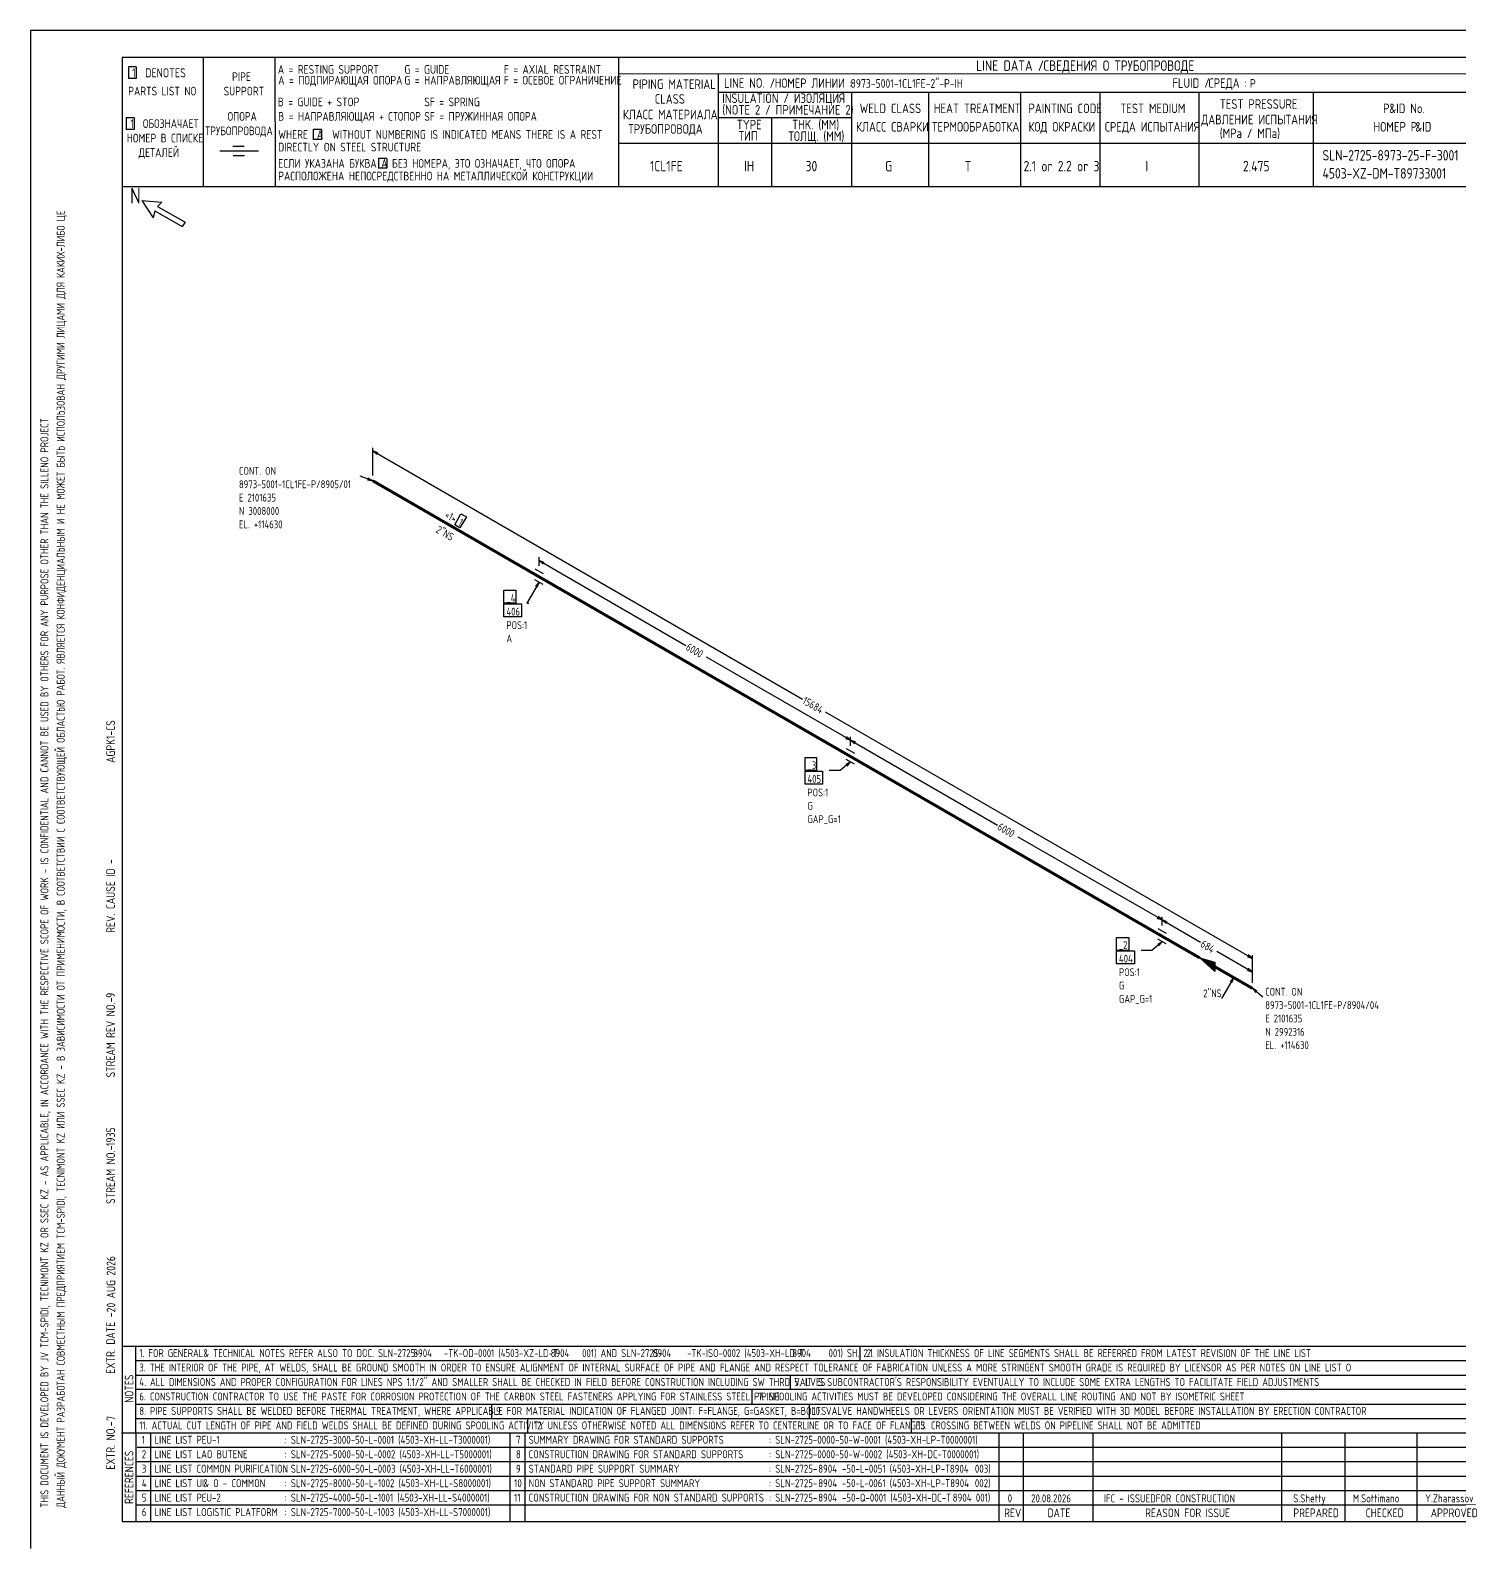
# Model space of a CAD drawing. Extents: x -1005 to 594, y -998 to 420.
# Drawn here: x 0 to 395.4, y 0 to 420 of the extents above; entities that cross this region are included whole.
import ezdxf

# ---------------------------------------------------------------- set-up
doc = ezdxf.new("R2010")
doc.units = 0
doc.styles.add('TTFN17', font='GOST type A')

msp = doc.modelspace()

# ---------------------------------------------------------------- linework, layer by layer
at = {"layer": 'GT_1', "flags": 128}
for points in [[(0, 420), (0, 0)], [(594, 420), (0, 420)], [(589.1, 412.5), (25.4, 412.5)], [(25.4, 412.5), (25.4, 7.5)], [(47.8, 412.5), (47.8, 376.7)], [(67.6, 412.5), (67.7, 376.7)], [(162.7, 412.5), (162.7, 376.7)], [(29.3, 409.9), (27.1, 409.9)], [(27.1, 409.9), (27.1, 406.7)], [(29.3, 409.9), (29.3, 406.7)], [(589.1, 408), (162.7, 407.9)], [(190.3, 407.8), (190.3, 376.7)], [(29.3, 406.7), (27.1, 406.7)], [(190.3, 402.9), (402.7, 402.9)], [(227.1, 402.9), (227.1, 376.7)], [(248.4, 402.9), (248.4, 376.8)], [(273.9, 402.9), (273.9, 376.7)], [(295.8, 402.9), (295.8, 376.7)], [(323.2, 402.9), (323.2, 376.7)], [(354.8, 402.9), (354.8, 376.8)], [(28.7, 395.8), (26.5, 395.8)], [(26.5, 395.8), (26.5, 392.6)], [(28.7, 395.8), (28.7, 392.6)], [(227.1, 395.8), (190.3, 395.8)], [(205, 395.8), (205, 376.7)], [(28.7, 392.6), (26.5, 392.6)], [(80.5, 392.6), (78.2, 392.6)], [(78.2, 392.6), (78.2, 389.8)], [(80.5, 392.6), (80.5, 389.8)], [(63.1, 386.6), (52.4, 386.6)], [(59.1, 387.9), (56, 387.9)], [(80.5, 389.8), (78.2, 389.8)], [(230.2, 388.7), (162.7, 388.7)], [(402.7, 388.7), (226.9, 388.7)], [(59.2, 385.3), (56.1, 385.3)], [(98.6, 384.6), (96.3, 384.6)], [(96.3, 384.6), (96.3, 381.9)], [(98.6, 384.6), (98.6, 381.9)], [(98.6, 381.9), (96.3, 381.9)], [(402.7, 376.7), (25.4, 376.7)], [(30.8, 372.9), (34, 368.1)], [(30.8, 372.9), (36.4, 372.5)], [(34.4, 370.1), (34, 368.1)], [(34.4, 370.1), (42, 365.7)], [(36.4, 372.5), (35.2, 371.3)], [(35.2, 371.3), (42.8, 366.9)], [(42.8, 366.9), (42, 365.7)], [(94.72, 296.9), (94.72, 304.55)], [(96.15, 303.12), (94.72, 303.65), (95.85, 302.68)], [(94.72, 303.65), (213.6, 235.03)], [(94.72, 295.4), (91.2, 296.68)], [(93.22, 295.62), (94.72, 295.4), (93.45, 296.15)], [(119.1, 286.25), (120.6, 285.43), (118.8, 282.35), (117.38, 283.25), (119.1, 286.25)], [(140.7, 271.85), (140.7, 274.25)], [(142.12, 272.82), (140.7, 273.35), (141.82, 272.38)], [(140.7, 273.35), (181.35, 249.88)], [(139.5, 271.02), (141.82, 269.75)], [(130.95, 265.1), (134.32, 265.1), (134.32, 261.5), (130.95, 261.5), (130.95, 265.1)], [(140.7, 267.35), (137.32, 261.5), (137.85, 261.5)], [(141.82, 266.75), (139.5, 268.02)], [(140.18, 265.93), (140.7, 267.35), (139.72, 266.23)], [(130.95, 261.35), (135.9, 261.35), (135.9, 257.75), (130.95, 257.75), (130.95, 261.35)], [(226.88, 223.62), (187.05, 246.57)], [(338.02, 163.25), (219.97, 231.35)], [(225.45, 224.15), (226.88, 223.62), (225.75, 224.6)], [(226.88, 222.12), (226.88, 224.53)], [(226.88, 222.12), (226.88, 224.53)], [(228.3, 223.1), (226.88, 223.62), (228, 222.65)], [(226.88, 223.62), (267.52, 200.15)], [(214.28, 218.82), (217.5, 218.82), (217.5, 215.22), (214.28, 215.22), (214.28, 218.82)], [(225.68, 221.3), (228, 220.03)], [(214.28, 215.07), (219.07, 215.07), (219.07, 211.47), (214.28, 211.47), (214.28, 215.07)], [(226.88, 217.62), (224.03, 215.22), (220.95, 215.22)], [(225.9, 216.5), (226.88, 217.62), (225.6, 216.88)], [(228, 217.03), (225.68, 218.3)], [(313.05, 173.9), (273.23, 196.85)], [(311.62, 174.43), (313.05, 173.9), (311.93, 174.88)], [(313.05, 172.4), (313.05, 174.8)], [(313.05, 172.4), (313.05, 174.8)], [(314.48, 173.38), (313.05, 173.9), (314.18, 172.93)], [(313.05, 173.9), (323.7, 167.75)], [(300.45, 169.1), (303.82, 169.1), (303.82, 165.5), (300.45, 165.5), (300.45, 169.1)], [(311.85, 171.57), (314.18, 170.3)], [(314.18, 167.3), (311.85, 168.57)], [(300.45, 165.35), (305.4, 165.35), (305.4, 161.75), (300.45, 161.75), (300.45, 165.35)], [(313.05, 167.9), (310.2, 165.5), (307.27, 165.5)], [(312.07, 166.78), (313.05, 167.9), (311.77, 167.15)], [(338.02, 159.5), (328.2, 165.2)], [(336.6, 163.78), (338.02, 163.25), (336.9, 164.22)], [(338.02, 156.5), (338.02, 164.15)], [(327.6, 161), (327.6, 159.65), (323.48, 163.4), (327.6, 162.2), (327.6, 159.8), (323.85, 163.18), (327.6, 162.12), (327.6, 160.03), (324.3, 162.95), (327.6, 161.9), (327.6, 160.18), (324.68, 162.65), (327.6, 161.75), (327.6, 160.32), (325.05, 162.5), (327.6, 161.6), (327.6, 160.47), (325.5, 162.2), (327.6, 161.45), (327.6, 160.7), (325.8, 162.05), (327.6, 161.22), (327.6, 160.85), (326.25, 161.75), (327.6, 161.07), (327.6, 161), (323.48, 163.4)], [(336.6, 160.03), (338.02, 159.5), (336.9, 160.47)], [(338.02, 156.5), (338.02, 160.4)], [(332.85, 158), (329.48, 152.15)], [(332.32, 156.57), (332.85, 158), (331.88, 156.88)], [(339.3, 154.25), (338.02, 155), (339, 153.88)], [(338.02, 155), (340.88, 152.6)], [(25.3, 56), (402.7, 56)], [(29.1, 56), (29.2, 7.5)], [(229.4, 56), (229.4, 52)], [(29.1, 52), (402.7, 52)], [(29.1, 48), (402.7, 48)], [(210.2, 48), (210.2, 44)], [(402.7, 44), (29.1, 44)], [(199.6, 44), (199.6, 40)], [(29.2, 40), (402.7, 40)], [(127.6, 40), (127.6, 36)], [(215.4, 40), (215.4, 36)], [(29.1, 36), (402.7, 36)], [(137.5, 36), (137.5, 32)], [(243.6, 36), (243.6, 32)], [(25.2, 32), (402.7, 32)], [(33.2, 32), (33.2, 7.6)], [(132.6, 32), (132.6, 7.6)], [(136.8, 32), (136.8, 7.6)], [(267.9, 32), (267.9, 7.5)], [(274.6, 32), (274.6, 7.5)], [(293.9, 32), (293.9, 7.5)], [(346.1, 32), (346.1, 7.5)], [(363.6, 32), (363.6, 7.5)], [(383.5, 32), (383.5, 7.5)], [(402.7, 28), (29.5, 28)], [(402.7, 24), (29.1, 24)], [(402.7, 20), (29.1, 20)], [(402.7, 16), (29.1, 16)], [(402.7, 12), (29.2, 12)], [(25.4, 7.5), (589.1, 7.5)], [(0, 0), (0, 0)]]:
    msp.add_lwpolyline(points, dxfattribs=at)
at = {"layer": 'GT_1', "const_width": 0.8, "flags": 128}
for points in [[(140.7, 268.85), (94.72, 295.4)], [(226.88, 219.12), (140.7, 268.85)], [(313.05, 169.4), (226.88, 219.12)], [(323.48, 163.4), (313.05, 169.4)], [(338.02, 155), (327.6, 161)]]:
    msp.add_lwpolyline(points, dxfattribs=at)

# ---------------------------------------------------------------- texts
at = {"layer": 'GT_1', "style": 'TTFN17'}
for s, height, p in [('LINE DATA /', 2.8875, (261.63, 408.8)), ('СВЕДЕНИЯ О ТРУБОПРОВОДЕ', 2.8875, (280.23, 408.8)), (' 1  DENOTES', 2.5025, (26.88, 407)), (' PIPE', 2.406, (54.56, 406)), ('A = RESTING SUPPORT', 2.4062, (68.46, 408)), ('A = ПОДПИРАЮЩАЯ ОПОРА', 2.4062, (68.56, 405)), ('G = GUIDE', 2.406, (103.46, 408)), ('G = НАПРАВЛЯЮЩАЯ', 2.4062, (103.46, 405)), ('F = AXIAL RESTRAINT', 2.4062, (130.96, 408)), ('F = ОСЕВОЕ ОГРАНИЧЕНИЕ', 2.4062, (130.96, 405)), ('PARTS LIST NO', 2.4062, (27.06, 402)), ('SUPPORT', 2.406, (53.46, 402)), ('PIPING MATERIAL', 2.6469, (166.6, 403.8)), ('LINE NO. /', 2.647, (191.9, 404.1)), ('НОМЕР ЛИНИИ :', 2.5987, (205.89, 404.1)), ('8973-5001-1CL1FE-2"-P-IH', 2.4062, (226.86, 404.1)), ('FLUID /', 2.647, (315.9, 404.1)), ('СРЕДА :', 2.647, (325.9, 404.1)), ('P', 2.41, (337.36, 404.1)), ('B = GUIDE + STOP', 2.4062, (68.46, 399)), ('SF = SPRING', 2.4062, (108.96, 399)), ('CLASS', 2.647, (172.7, 399.7)), ('(NOTE 2 / ПРИМЕЧАНИЕ 2)', 2.6469, (191.4, 396.7)), ('INSULATION / ИЗОЛЯЦИЯ', 2.6469, (191.4, 399.9)), ('WELD CLASS', 2.647, (229.4, 397.1)), ('HEAT TREATMENT', 2.6469, (249.9, 397.1)), ('PAINTING CODE', 2.6469, (276.1, 397.1)), ('TEST MEDIUM', 2.6469, (301.5, 397.1)), ('TEST PRESSURE', 2.6469, (329, 398.3)), ('P', 2.65, (374.2, 397.1)), ('&ID No.', 2.647, (375.91, 397.1)), (' 1  ОБОЗНАЧАЕТ', 2.4062, (26.46, 393)), ('ОПОРА', 2.406, (54.56, 395)), ('B = НАПРАВЛЯЮЩАЯ + СТОПОР', 2.4062, (68.56, 395)), ('SF = ПРУЖИННАЯ ОПОРА', 2.4062, (108.96, 395)), ('КЛАСС МАТЕРИАЛА', 2.6469, (163.9, 395.4)), ('TYPE', 2.647, (195.4, 392.6)), ('THK. (MM)', 2.647, (210.7, 392.6)), ('ДАВЛЕНИЕ ИСПЫТАНИЯ', 2.6469, (323.9, 394)), ('НОМЕР В СПИСКЕ', 2.4062, (26.66, 389)), ('ТРУБОПРОВОДА', 2.4062, (48.36, 391)), ('WHERE  A  WITHOUT NUMBERING IS INDICATED MEANS THERE IS A REST', 2.4062, (68.56, 390)), ('ТРУБОПРОВОДА', 2.6469, (165.4, 391.4)), ('ТИП', 2.647, (195.9, 389.5)), ('ТОЛЩ. (ММ)', 2.647, (209.7, 389.4)), ('КЛАСС СВАРКИ', 2.6469, (228.4, 392)), ('ТЕРМООБРАБОТКА', 2.6469, (249.4, 392)), ('КОД ОКРАСКИ', 2.6469, (276.1, 392)), ('СРЕДА ИСПЫТАНИЯ', 2.6469, (297.2, 392)), ('(MPa / МПа)', 2.6469, (329, 390.2)), ('НОМЕР P', 2.647, (371.5, 392)), ('&ID', 2.647, (383.1, 392)), ('ДЕТАЛЕЙ', 2.406, (29.96, 385)), ('DIRECTLY ON STEEL STRUCTURE', 2.4062, (68.56, 386.5)), ('SLN-2725-8973-25-F-3001', 2.8875, (357.43, 384)), ('ЕСЛИ УКАЗАНА БУКВА A БЕЗ НОМЕРА, ЭТО ОЗНАЧАЕТ, ЧТО ОПОРА', 2.4062, (68.56, 382)), ('1CL1FE', 2.888, (171.43, 381)), ('IH', 2.888, (197.43, 381)), ('30', 2.888, (214.43, 381)), ('G', 2.89, (236.43, 381)), ('T', 2.89, (258.43, 381)), ('2.1 or 2.2 or 3', 2.8875, (274.73, 381)), ('I', 2.89, (308.43, 381)), ('2.475', 2.888, (335.43, 381)), ('РАСПОЛОЖЕНА НЕПОСРЕДСТВЕННО НА МЕТАЛЛИЧЕСКОЙ КОНСТРУКЦИИ', 2.4062, (68.56, 378.5)), ('4503-XZ-DM-T89733001', 2.8875, (357.43, 379)), ('N', 4.33, (27.55, 372.1)), ('CONT. ON', 2.166, (57.69, 297.05)), ('8973-5001-1CL1FE-P/8905/01', 2.1656, (57.69, 293.35)), ('E 2101635', 2.166, (57.69, 289.65)), ('N 3008000', 2.166, (57.69, 285.96)), ('EL. +114630', 2.1656, (57.69, 282.26)), ('_4', 2.166, (131.68, 261.88)), ('406', 2.166, (131.68, 258.12)), ('POS:1', 2.166, (131.68, 254.38)), ('A', 2.17, (131.68, 250.68)), ('_3', 2.166, (214.95, 215.6)), ('405', 2.166, (214.95, 211.85)), ('POS:1', 2.166, (214.95, 208.1)), ('G', 2.17, (214.95, 204.4)), ('GAP_G=1', 2.166, (214.95, 200.71)), ('_2', 2.166, (301.12, 165.88)), ('404', 2.166, (301.12, 162.12)), ('POS:1', 2.166, (301.12, 158.38)), ('G', 2.17, (301.12, 154.68)), ('GAP_G=1', 2.166, (301.12, 150.98)), ('2"NS', 2.166, (324.45, 152.53)), ('CONT. ON', 2.166, (341.57, 152.97)), ('8973-5001-1CL1FE-P/8904/04', 2.1656, (341.57, 149.28)), ('E 2101635', 2.166, (341.57, 145.58)), ('N 2992316', 2.166, (341.57, 141.88)), ('EL. +114630', 2.1656, (341.57, 138.19)), ('1. FOR GENERAL', 2.1849, (30.13, 53)), ('& TECHNICAL NOTES REFER ALSO TO DOC. SLN-2725-      -TK-OD-0001 (4503-XZ-LD-T      001) AND SLN-2725-      -TK-ISO-0002 (4503-XH-LD-T      001) SH. 2.1', 2.18487, (47.87, 53)), ('8904', 2.185, (105.93, 53)), ('8904', 2.185, (143.93, 53)), ('8904', 2.185, (172.13, 53)), ('8904', 2.185, (210.73, 53)), ('2. INSULATION THICKNESS OF LINE SEGMENTS SHALL BE REFERRED FROM LATEST REVISION OF THE LINE LIST', 2.1849, (231.33, 53)), ('3. THE INTERIOR OF THE PIPE, AT WELDS, SHALL BE GROUND SMOOTH IN ORDER TO ENSURE ALIGNMENT OF INTERNAL SURFACE OF PIPE AND FLANGE AND RESPECT TOLERANCE OF FABRICATION UNLESS A MORE STRINGENT SMOOTH GRADE IS REQUIRED BY LICENSOR AS PER NOTES ON LINE LIST O', 2.18487, (30.13, 49)), ('4. ALL DIMENSIONS AND PROPER CONFIGURATION FOR LINES NPS 1.1/2" AND SMALLER SHALL BE CHECKED IN FIELD BEFORE CONSTRUCTION INCLUDING SW THRD VALVES', 2.18487, (30.13, 45)), ("5. IT IS SUBCONTRACTOR'S RESPONSIBILITY EVENTUALLY TO INCLUDE SOME EXTRA LENGTHS TO FACILITATE FIELD ADJUSTMENTS", 2.18487, (211.33, 45)), ('6. CONSTRUCTION CONTRACTOR TO USE THE PASTE FOR CORROSION PROTECTION OF THE CARBON STEEL FASTENERS APPLYING FOR STAINLESS STEEL PIPING', 2.18487, (30.13, 41)), ('7. SPOOLING ACTIVITIES MUST BE DEVELOPED CONSIDERING THE OVERALL LINE ROUTING AND NOT BY ISOMETRIC SHEET', 2.18487, (201.33, 41)), ('8. PIPE SUPPORTS SHALL BE WELDED BEFORE THERMAL TREATMENT, WHERE APPLICABLE', 2.1849, (30.13, 37)), ('9. FOR MATERIAL INDICATION OF FLANGED JOINT: F=FLANGE, G=GASKET, B=BOLTS', 2.1849, (128.83, 37)), ('10. VALVE HANDWHEELS OR LEVERS ORIENTATION MUST BE VERIFIED WITH 3D MODEL BEFORE INSTALLATION BY ERECTION CONTRACTOR', 2.18487, (216.33, 37)), ('11. ACTUAL CUT LENGTH OF PIPE AND FIELD WELDS SHALL BE DEFINED DURING SPOOLING ACTIVITY', 2.1849, (30.13, 33)), ('12. UNLESS OTHERWISE NOTED ALL DIMENSIONS REFER TO CENTERLINE OR TO FACE OF FLANGES', 2.1849, (139.33, 33)), ('13. CROSSING BETWEEN WELDS ON PIPELINE SHALL NOT BE ADMITTED', 2.1849, (245.33, 33)), ('1', 2.21, (30.83, 29)), ('LINE LIST PEU-1', 2.2138, (34.33, 29)), (': SLN-2725-3000-50-L-0001 (4503-XH-LL-T3000001)', 2.2138, (70.33, 29)), ('7', 2.21, (134.33, 29)), ('SUMMARY DRAWING FOR STANDARD SUPPORTS', 2.2138, (137.83, 29)), (': SLN-2725-0000-50-W-0001 (4503-XH-LP-T0000001)', 2.2138, (204.33, 29)), ('2', 2.21, (30.83, 25)), ('LINE LIST LAO BUTENE', 2.2138, (34.33, 25)), (': SLN-2725-5000-50-L-0002 (4503-XH-LL-T5000001)', 2.2138, (70.33, 25)), ('8', 2.21, (134.33, 25)), ('CONSTRUCTION DRAWING FOR STANDARD SUPPORTS', 2.2138, (137.83, 25)), (': SLN-2725-0000-50-W-0002 (4503-XH-DC-T0000001)', 2.2138, (204.33, 25)), ('3', 2.21, (30.83, 21)), ('LINE LIST COMMON PURIFICATION', 2.2138, (34.33, 21)), (': SLN-2725-6000-50-L-0003 (4503-XH-LL-T6000001)', 2.2138, (70.33, 21)), ('9', 2.21, (134.33, 21)), ('STANDARD PIPE SUPPORT SUMMARY', 2.2138, (137.83, 21)), (': SLN-2725-      -50-L-0051 (4503-XH-LP-T      003)', 2.2138, (204.33, 21)), ('8904', 2.214, (217.93, 21)), ('8904', 2.214, (254.33, 21)), ('4', 2.21, (30.83, 17)), ('LINE LIST UI', 2.2138, (34.33, 17)), ('& O - COMMON', 2.2138, (47.85, 17)), (': SLN-2725-8000-50-L-1002 (4503-XH-LL-S8000001)', 2.2138, (70.33, 17)), ('10', 2.214, (133.83, 17)), ('NON STANDARD PIPE SUPPORT SUMMARY', 2.2138, (137.83, 17)), (': SLN-2725-      -50-L-0061 (4503-XH-LP-T      002)', 2.2138, (204.33, 17)), ('8904', 2.214, (217.93, 17)), ('8904', 2.214, (254.43, 17)), ('5', 2.21, (30.83, 13)), ('LINE LIST PEU-2', 2.2138, (34.33, 13)), (': SLN-2725-4000-50-L-1001 (4503-XH-LL-S4000001)', 2.2138, (70.33, 13)), ('11', 2.214, (133.83, 13)), ('CONSTRUCTION DRAWING FOR NON STANDARD SUPPORTS', 2.2138, (137.83, 13)), (': SLN-2725-      -50-Q-0001 (4503-XH-DC-T      001)', 2.2138, (204.33, 13)), ('8904', 2.214, (217.93, 13)), ('8904', 2.214, (255.13, 13)), ('0', 2.21, (270.33, 12.8)), ('20.08.2026', 2.214, (276.83, 12.8)), ('IFC - ISSUEDFOR CONSTRUCTION', 2.2138, (296.93, 12.8)), ('S.Shetty', 2.214, (349.33, 12.8)), ('M.Sottimano', 2.2138, (365.83, 12.8)), ('Y.Zharassov', 2.2138, (385.83, 12.8)), ('6', 2.21, (30.83, 9)), ('LINE LIST LOGISTIC PLATFORM', 2.2138, (34.33, 9)), (': SLN-2725-7000-50-L-1003 (4503-XH-LL-S7000001)', 2.2138, (70.33, 9)), ('REV', 2.406, (269.36, 8.7)), ('DATE', 2.406, (281.36, 8.7)), ('REASON FOR ISSUE', 2.4062, (308.36, 8.7)), ('PREPARED', 2.406, (349.36, 8.7)), ('CHECKED', 2.406, (369.36, 8.7)), ('APPROVED', 2.406, (387.36, 8.7))]:
    msp.add_text(s, height=height, dxfattribs=at).set_placement(p)
for s, height, rotation, p in [('ДАННЫЙ ДОКУМЕНТ РАЗРАБОТАН СОВМЕСТНЫМ ПРЕДПРИЯТИЕМ TCM-SPIDI, TECNIMONT KZ ИЛИ SSEC KZ - В ЗАВИСИМОСТИ ОТ ПРИМЕНИМОСТИ, В СООТВЕТСТВИИ С СООТВЕТСТВУЮЩЕЙ ОБЛАСТЬЮ РАБОТ. ЯВЛЯЕТСЯ КОНФИДЕНЦИАЛЬНЫМ И НЕ МОЖЕТ БЫТЬ ИСПОЛЬЗОВАН ДРУГИМИ ЛИЦАМИ ДЛЯ КАКИХ-ЛИБО ЦЕ', 2.21375, 90, (9.5, 11.33)), ('THIS DOCUMENT IS DEVELOPED BY JV TCM-SPIDI, TECNIMONT KZ OR SSEC KZ - AS APPLICABLE, IN ACCORDANCE WITH THE RESPECTIVE SCOPE OF WORK - IS CONFIDENTIAL AND CANNOT BE USED BY OTHERS FOR ANY PURPOSE OTHER THAN THE SILLENO PROJECT', 2.21375, 90, (5, 11.33)), ('<1>', 2.166, -30, (114.34, 285.35)), ('2"NS', 2.166, -30, (111.96, 281.22)), ('1', 2.17, -30, (118.12, 283.17)), ('6000', 2.166, -30, (181.08, 248.75)), ('15684', 2.166, -30, (213.33, 233.91)), ('AGPK1-CS', 2.406, 90, (23.4, 217.36)), ('6000', 2.166, -30, (267.26, 199.03)), ('REV. CAUSE ID -', 2.4062, 90, (23.4, 170.36)), ('684', 2.166, -30, (323.44, 166.61)), ('9', 2.41, 90, (23.4, 152.36)), ('STREAM REV NO.-', 2.4062, 90, (23.4, 130.36)), ('1935', 2.406, 90, (23.4, 111.36)), ('STREAM NO.-', 2.4062, 90, (23.4, 95.36)), ('20 AUG 2026', 2.4062, 90, (23.5, 65.36)), ('EXTR. DATE -', 2.4062, 90, (23.4, 48.36)), ('NOTES', 2.406, 90, (28.5, 40.36)), ('EXTR. NO.-', 2.406, 90, (23.4, 21.86)), ('7', 2.41, 90, (23.5, 35.36)), ('REFERENCES', 2.406, 90, (28.5, 12.36))]:
    msp.add_text(s, height=height, rotation=rotation, dxfattribs=at).set_placement(p)

doc.saveas('drawing.dxf')
